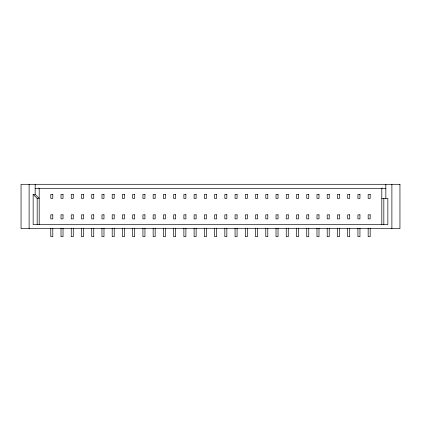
<?xml version="1.0" encoding="UTF-8"?>
<svg xmlns="http://www.w3.org/2000/svg" width="421" height="421" viewBox="0 0 421 421"><rect width="100%" height="100%" fill="white"/><g stroke="black" fill="none" stroke-linecap="round" stroke-linejoin="round"><path stroke-width="0.63" d="M382.173 187.966L381.81 188.329L381.81 224.609M385.199 184.945L385.841 184.298L385.841 198.407M35.159 188.329L385.841 188.329M33.143 194.376L35.159 194.376L39.19 198.407L37.174 198.407L33.143 194.376L33.143 224.609L387.857 224.609L387.857 198.407L381.81 198.407M35.801 184.945L35.159 184.298L35.159 194.376M38.827 187.966L39.19 188.329L39.19 224.609M391.888 184.298L391.888 228.64M383.826 198.407L383.826 224.609M370.18 228.198L370.18 236.702L368.165 236.702L368.165 228.198M359.944 228.198L359.944 236.702L357.929 236.702L357.929 228.198M349.704 228.198L349.704 236.702L347.688 236.702L347.688 228.198M339.468 228.198L339.468 236.702L337.453 236.702L337.453 228.198M329.227 228.198L329.227 236.702L327.212 236.702L327.212 228.198M318.992 228.198L318.992 236.702L316.976 236.702L316.976 228.198M308.751 228.198L308.751 236.702L306.735 236.702L306.735 228.198M298.515 228.198L298.515 236.702L296.5 236.702L296.5 228.198M288.274 228.198L288.274 236.702L286.259 236.702L286.259 228.198M278.039 228.198L278.039 236.702L276.023 236.702L276.023 228.198M267.798 228.198L267.798 236.702L265.783 236.702L265.783 228.198M257.563 228.198L257.563 236.702L255.547 236.702L255.547 228.198M247.322 228.198L247.322 236.702L245.306 236.702L245.306 228.198M237.081 228.198L237.081 236.702L235.071 236.702L235.071 228.198M226.845 228.198L226.845 236.702L224.83 236.702L224.83 228.198M216.605 228.198L216.605 236.702L214.589 236.702L214.589 228.198M206.369 228.198L206.369 236.702L204.353 236.702L204.353 228.198M196.128 228.198L196.128 236.702L194.113 236.702L194.113 228.198M185.893 228.198L185.893 236.702L183.877 236.702L183.877 228.198M175.652 228.198L175.652 236.702L173.636 236.702L173.636 228.198M165.416 228.198L165.416 236.702L163.401 236.702L163.401 228.198M155.175 228.198L155.175 236.702L153.16 236.702L153.16 228.198M144.94 228.198L144.94 236.702L142.924 236.702L142.924 228.198M134.699 228.198L134.699 236.702L132.683 236.702L132.683 228.198M124.463 228.198L124.463 236.702L122.448 236.702L122.448 228.198M114.223 228.198L114.223 236.702L112.207 236.702L112.207 228.198M103.987 228.198L103.987 236.702L101.971 236.702L101.971 228.198M93.746 228.198L93.746 236.702L91.731 236.702L91.731 228.198M83.511 228.198L83.511 236.702L81.495 236.702L81.495 228.198M73.27 228.198L73.27 236.702L71.254 236.702L71.254 228.198M63.029 228.198L63.029 236.702L61.013 236.702L61.013 228.198M52.793 228.198L52.793 236.702L50.778 236.702L50.778 228.198M37.174 198.407L37.174 224.609M29.112 184.298L29.112 228.64M399.95 184.298L21.05 184.298L21.05 228.64L399.95 228.64L399.95 184.298M52.793 194.376L50.778 194.376L50.778 198.407L52.793 198.407L52.793 194.376M63.029 194.376L61.013 194.376L61.013 198.407L63.029 198.407L63.029 194.376M73.27 194.376L71.254 194.376L71.254 198.407L73.27 198.407L73.27 194.376M83.511 194.376L81.495 194.376L81.495 198.407L83.511 198.407L83.511 194.376M93.746 194.376L91.731 194.376L91.731 198.407L93.746 198.407L93.746 194.376M103.987 194.376L101.971 194.376L101.971 198.407L103.987 198.407L103.987 194.376M114.223 194.376L112.207 194.376L112.207 198.407L114.223 198.407L114.223 194.376M124.463 194.376L122.448 194.376L122.448 198.407L124.463 198.407L124.463 194.376M134.699 194.376L132.683 194.376L132.683 198.407L134.699 198.407L134.699 194.376M144.94 194.376L142.924 194.376L142.924 198.407L144.94 198.407L144.94 194.376M155.175 194.376L153.16 194.376L153.16 198.407L155.175 198.407L155.175 194.376M165.416 194.376L163.401 194.376L163.401 198.407L165.416 198.407L165.416 194.376M175.652 194.376L173.636 194.376L173.636 198.407L175.652 198.407L175.652 194.376M185.893 194.376L183.877 194.376L183.877 198.407L185.893 198.407L185.893 194.376M196.128 194.376L194.113 194.376L194.113 198.407L196.128 198.407L196.128 194.376M206.369 194.376L204.353 194.376L204.353 198.407L206.369 198.407L206.369 194.376M216.605 194.376L214.589 194.376L214.589 198.407L216.605 198.407L216.605 194.376M226.845 194.376L224.83 194.376L224.83 198.407L226.845 198.407L226.845 194.376M237.081 194.376L235.071 194.376L235.071 198.407L237.081 198.407L237.081 194.376M247.322 194.376L245.306 194.376L245.306 198.407L247.322 198.407L247.322 194.376M257.563 194.376L255.547 194.376L255.547 198.407L257.563 198.407L257.563 194.376M267.798 194.376L265.783 194.376L265.783 198.407L267.798 198.407L267.798 194.376M278.039 194.376L276.023 194.376L276.023 198.407L278.039 198.407L278.039 194.376M288.274 194.376L286.259 194.376L286.259 198.407L288.274 198.407L288.274 194.376M298.515 194.376L296.5 194.376L296.5 198.407L298.515 198.407L298.515 194.376M308.751 194.376L306.735 194.376L306.735 198.407L308.751 198.407L308.751 194.376M318.992 194.376L316.976 194.376L316.976 198.407L318.992 198.407L318.992 194.376M329.227 194.376L327.212 194.376L327.212 198.407L329.227 198.407L329.227 194.376M339.468 194.376L337.453 194.376L337.453 198.407L339.468 198.407L339.468 194.376M349.704 194.376L347.688 194.376L347.688 198.407L349.704 198.407L349.704 194.376M359.944 194.376L357.929 194.376L357.929 198.407L359.944 198.407L359.944 194.376M370.18 194.376L368.165 194.376L368.165 198.407L370.18 198.407L370.18 194.376M52.793 214.852L50.778 214.852L50.778 218.883L52.793 218.883L52.793 214.852M63.029 214.852L61.013 214.852L61.013 218.883L63.029 218.883L63.029 214.852M73.27 214.852L71.254 214.852L71.254 218.883L73.27 218.883L73.27 214.852M83.511 214.852L81.495 214.852L81.495 218.883L83.511 218.883L83.511 214.852M93.746 214.852L91.731 214.852L91.731 218.883L93.746 218.883L93.746 214.852M103.987 214.852L101.971 214.852L101.971 218.883L103.987 218.883L103.987 214.852M114.223 214.852L112.207 214.852L112.207 218.883L114.223 218.883L114.223 214.852M124.463 214.852L122.448 214.852L122.448 218.883L124.463 218.883L124.463 214.852M134.699 214.852L132.683 214.852L132.683 218.883L134.699 218.883L134.699 214.852M144.94 214.852L142.924 214.852L142.924 218.883L144.94 218.883L144.94 214.852M155.175 214.852L153.16 214.852L153.16 218.883L155.175 218.883L155.175 214.852M165.416 214.852L163.401 214.852L163.401 218.883L165.416 218.883L165.416 214.852M175.652 214.852L173.636 214.852L173.636 218.883L175.652 218.883L175.652 214.852M185.893 214.852L183.877 214.852L183.877 218.883L185.893 218.883L185.893 214.852M196.128 214.852L194.113 214.852L194.113 218.883L196.128 218.883L196.128 214.852M206.369 214.852L204.353 214.852L204.353 218.883L206.369 218.883L206.369 214.852M216.605 214.852L214.589 214.852L214.589 218.883L216.605 218.883L216.605 214.852M226.845 214.852L224.83 214.852L224.83 218.883L226.845 218.883L226.845 214.852M237.081 214.852L235.071 214.852L235.071 218.883L237.081 218.883L237.081 214.852M247.322 214.852L245.306 214.852L245.306 218.883L247.322 218.883L247.322 214.852M257.563 214.852L255.547 214.852L255.547 218.883L257.563 218.883L257.563 214.852M267.798 214.852L265.783 214.852L265.783 218.883L267.798 218.883L267.798 214.852M278.039 214.852L276.023 214.852L276.023 218.883L278.039 218.883L278.039 214.852M288.274 214.852L286.259 214.852L286.259 218.883L288.274 218.883L288.274 214.852M298.515 214.852L296.5 214.852L296.5 218.883L298.515 218.883L298.515 214.852M308.751 214.852L306.735 214.852L306.735 218.883L308.751 218.883L308.751 214.852M318.992 214.852L316.976 214.852L316.976 218.883L318.992 218.883L318.992 214.852M329.227 214.852L327.212 214.852L327.212 218.883L329.227 218.883L329.227 214.852M339.468 214.852L337.453 214.852L337.453 218.883L339.468 218.883L339.468 214.852M349.704 214.852L347.688 214.852L347.688 218.883L349.704 218.883L349.704 214.852M359.944 214.852L357.929 214.852L357.929 218.883L359.944 218.883L359.944 214.852M370.18 214.852L368.165 214.852L368.165 218.883L370.18 218.883L370.18 214.852"/></g></svg>
